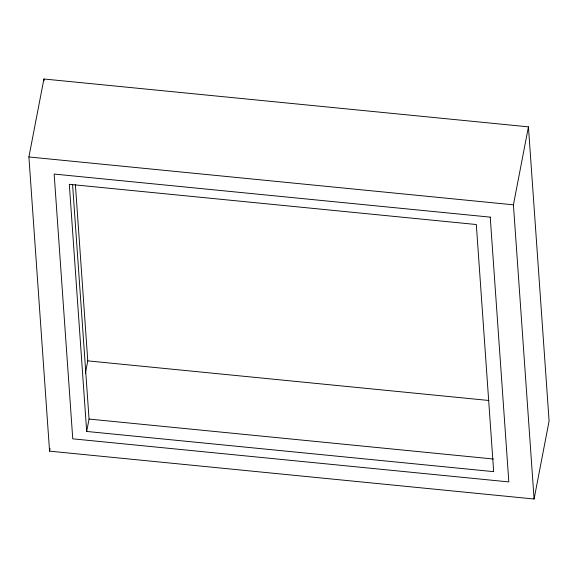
<?xml version="1.0" encoding="UTF-8"?>
<svg xmlns="http://www.w3.org/2000/svg" width="578" height="578" viewBox="0 0 578 578"><rect width="100%" height="100%" fill="white"/><g stroke="black" fill="none" stroke-linecap="round" stroke-linejoin="round"><path stroke-width="0.87" d="M28.9 156.963L43.914 78.991L528.437 126.849L549.1 421.037L534.086 499.009L49.563 451.151L28.9 156.963L513.423 204.822L534.086 499.009M49.563 451.151L50.076 448.492M85.385 373.272L87.769 360.867L75.371 184.353M86.671 431.448L69.317 184.324L476.315 224.524L493.67 471.648L86.671 431.448L89.055 419.064L72.582 184.526M513.423 204.822L528.437 126.849M87.769 360.867L488.851 400.482M89.055 419.064L493.359 459.004M43.914 78.991L44.044 80.79M490.231 217.133L54.159 174.065L72.756 438.832L508.828 481.908L490.231 217.133"/></g></svg>
